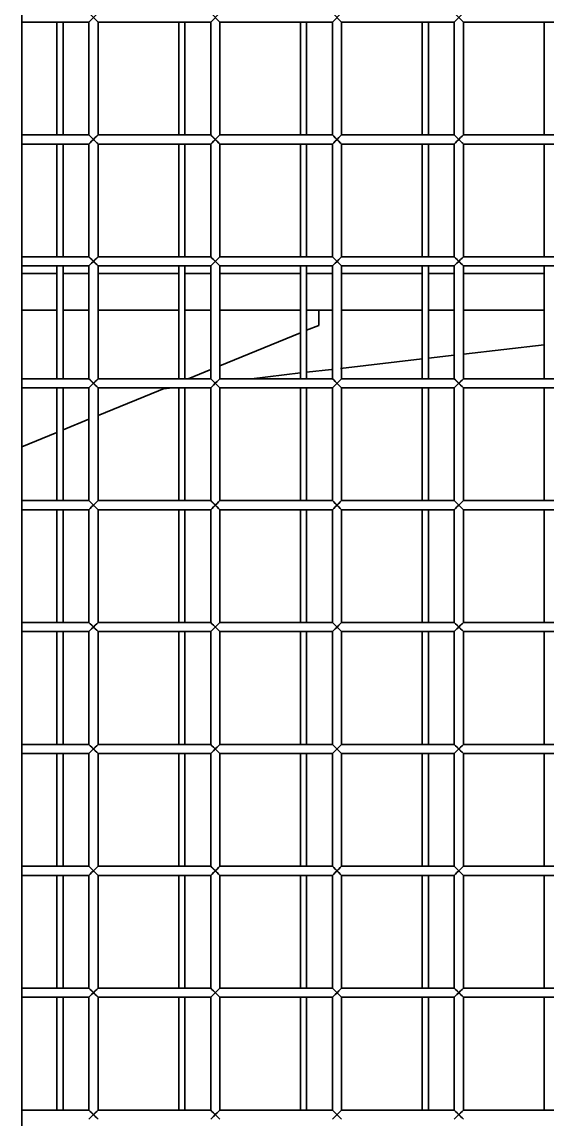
# Model space of a CAD drawing. Header units: millimetres. Extents: x 32496 to 166256, y 3504 to 23939.
# Drawn here: x 48177.1 to 48349.6, y 12427.1 to 12787.1 of the extents above; entities that cross this region are included whole.
import ezdxf

# ---------------------------------------------------------------- set-up
doc = ezdxf.new("R2010")
doc.units = ezdxf.units.MM
doc.layers.get('0').update_dxf_attribs({"lineweight": 35})

msp = doc.modelspace()

# ---------------------------------------------------------------- linework, layer by layer
at = {"linetype": 'Continuous'}
for p, q in [((48177.14, 13155.075), (48177.14, 12224.075)), ((48199.14, 12787.075), (48202.14, 12790.075)), ((48199.14, 12790.075), (48202.14, 12787.075)), ((48239.14, 12787.075), (48242.14, 12790.075)), ((48239.14, 12790.075), (48242.14, 12787.075)), ((48279.14, 12787.075), (48282.14, 12790.075)), ((48279.14, 12790.075), (48282.14, 12787.075)), ((48319.14, 12787.075), (48322.14, 12790.075)), ((48319.14, 12790.075), (48322.14, 12787.075)), ((48177.14, 12787.075), (48199.14, 12787.075)), ((48188.64, 12787.075), (48188.64, 12750.075)), ((48190.64, 12787.075), (48190.64, 12750.075)), ((48199.14, 12787.075), (48199.14, 12750.075)), ((48202.14, 12787.075), (48239.14, 12787.075)), ((48202.14, 12787.075), (48202.14, 12750.075)), ((48228.64, 12787.075), (48228.64, 12750.075)), ((48230.64, 12787.075), (48230.64, 12750.075)), ((48239.14, 12787.075), (48239.14, 12750.075)), ((48242.14, 12787.075), (48279.14, 12787.075)), ((48242.14, 12787.075), (48242.14, 12750.075)), ((48268.64, 12787.075), (48268.64, 12750.075)), ((48270.64, 12787.075), (48270.64, 12750.075)), ((48279.14, 12787.075), (48279.14, 12750.075)), ((48282.14, 12787.075), (48319.14, 12787.075)), ((48282.14, 12787.075), (48282.14, 12750.075)), ((48308.64, 12787.075), (48308.64, 12750.075)), ((48310.64, 12787.075), (48310.64, 12750.075)), ((48319.14, 12787.075), (48319.14, 12750.075)), ((48322.14, 12787.075), (48359.14, 12787.075)), ((48322.14, 12787.075), (48322.14, 12750.075)), ((48348.64, 12787.075), (48348.64, 12750.075)), ((48177.14, 12750.075), (48199.14, 12750.075)), ((48199.14, 12747.075), (48202.14, 12750.075)), ((48199.14, 12750.075), (48202.14, 12747.075)), ((48202.14, 12750.075), (48239.14, 12750.075)), ((48239.14, 12747.075), (48242.14, 12750.075)), ((48239.14, 12750.075), (48242.14, 12747.075)), ((48242.14, 12750.075), (48279.14, 12750.075)), ((48279.14, 12747.075), (48282.14, 12750.075)), ((48279.14, 12750.075), (48282.14, 12747.075)), ((48282.14, 12750.075), (48319.14, 12750.075)), ((48319.14, 12747.075), (48322.14, 12750.075)), ((48319.14, 12750.075), (48322.14, 12747.075)), ((48322.14, 12750.075), (48359.14, 12750.075)), ((48177.14, 12747.075), (48199.14, 12747.075)), ((48188.64, 12747.075), (48188.64, 12710.075)), ((48190.64, 12747.075), (48190.64, 12710.075)), ((48199.14, 12747.075), (48199.14, 12710.075)), ((48202.14, 12747.075), (48239.14, 12747.075)), ((48202.14, 12747.075), (48202.14, 12710.075)), ((48228.64, 12747.075), (48228.64, 12710.075)), ((48230.64, 12747.075), (48230.64, 12710.075)), ((48239.14, 12747.075), (48239.14, 12710.075)), ((48242.14, 12747.075), (48279.14, 12747.075)), ((48242.14, 12747.075), (48242.14, 12710.075)), ((48268.64, 12747.075), (48268.64, 12710.075)), ((48270.64, 12747.075), (48270.64, 12710.075)), ((48279.14, 12747.075), (48279.14, 12710.075)), ((48282.14, 12747.075), (48319.14, 12747.075)), ((48282.14, 12747.075), (48282.14, 12710.075)), ((48308.64, 12747.075), (48308.64, 12710.075)), ((48310.64, 12747.075), (48310.64, 12710.075)), ((48319.14, 12747.075), (48319.14, 12710.075)), ((48322.14, 12747.075), (48359.14, 12747.075)), ((48322.14, 12747.075), (48322.14, 12710.075)), ((48348.64, 12747.075), (48348.64, 12710.075)), ((48177.14, 12710.075), (48199.14, 12710.075)), ((48199.14, 12707.075), (48202.14, 12710.075)), ((48199.14, 12710.075), (48202.14, 12707.075)), ((48202.14, 12710.075), (48239.14, 12710.075)), ((48239.14, 12707.075), (48242.14, 12710.075)), ((48239.14, 12710.075), (48242.14, 12707.075)), ((48242.14, 12710.075), (48279.14, 12710.075)), ((48279.14, 12707.075), (48282.14, 12710.075)), ((48279.14, 12710.075), (48282.14, 12707.075)), ((48282.14, 12710.075), (48319.14, 12710.075)), ((48319.14, 12707.075), (48322.14, 12710.075)), ((48319.14, 12710.075), (48322.14, 12707.075)), ((48322.14, 12710.075), (48359.14, 12710.075)), ((48177.14, 12707.075), (48199.14, 12707.075)), ((48177.14, 12704.575), (48188.64, 12704.575)), ((48188.64, 12707.075), (48188.64, 12670.075)), ((48190.64, 12707.075), (48190.64, 12670.075)), ((48190.64, 12704.575), (48199.14, 12704.575)), ((48199.14, 12707.075), (48199.14, 12670.075)), ((48202.14, 12707.075), (48239.14, 12707.075)), ((48202.14, 12707.075), (48202.14, 12670.075)), ((48202.14, 12704.575), (48228.64, 12704.575)), ((48228.64, 12707.075), (48228.64, 12670.075)), ((48230.64, 12707.075), (48230.64, 12670.075)), ((48230.64, 12704.575), (48239.14, 12704.575)), ((48239.14, 12707.075), (48239.14, 12670.075)), ((48242.14, 12707.075), (48279.14, 12707.075)), ((48242.14, 12707.075), (48242.14, 12670.075)), ((48242.14, 12704.575), (48268.64, 12704.575)), ((48268.64, 12707.075), (48268.64, 12670.075)), ((48270.64, 12707.075), (48270.64, 12670.075)), ((48270.64, 12704.575), (48279.14, 12704.575)), ((48279.14, 12707.075), (48279.14, 12670.075)), ((48282.14, 12707.075), (48319.14, 12707.075)), ((48282.14, 12707.075), (48282.14, 12670.075)), ((48282.14, 12704.575), (48308.64, 12704.575)), ((48308.64, 12707.075), (48308.64, 12670.075)), ((48310.64, 12707.075), (48310.64, 12670.075)), ((48310.64, 12704.575), (48319.14, 12704.575)), ((48319.14, 12707.075), (48319.14, 12670.075)), ((48322.14, 12707.075), (48359.14, 12707.075)), ((48322.14, 12707.075), (48322.14, 12670.075)), ((48322.14, 12704.575), (48348.64, 12704.575)), ((48348.64, 12707.075), (48348.64, 12670.075)), ((48188.64, 12692.575), (48177.14, 12692.575)), ((48199.14, 12692.575), (48190.64, 12692.575)), ((48228.64, 12692.575), (48202.14, 12692.575)), ((48239.14, 12692.575), (48230.64, 12692.575)), ((48268.64, 12692.575), (48242.14, 12692.575)), ((48279.14, 12692.575), (48270.64, 12692.575)), ((48274.64, 12687.575), (48274.64, 12692.575)), ((48308.64, 12692.575), (48282.14, 12692.575)), ((48319.14, 12692.575), (48310.64, 12692.575)), ((48348.64, 12692.575), (48322.14, 12692.575)), ((48274.64, 12687.575), (48270.64, 12685.942)), ((48268.64, 12685.125), (48242.14, 12674.301)), ((48348.64, 12681.207), (48322.14, 12678.139)), ((48308.64, 12676.575), (48281.748, 12673.462)), ((48319.14, 12677.791), (48310.64, 12676.807)), ((48239.14, 12673.075), (48231.795, 12670.075)), ((48278.787, 12673.119), (48270.64, 12672.175)), ((48177.14, 12670.075), (48199.14, 12670.075)), ((48199.14, 12667.075), (48202.14, 12670.075)), ((48199.14, 12670.075), (48202.14, 12667.075)), ((48202.14, 12670.075), (48239.14, 12670.075)), ((48239.14, 12667.075), (48242.14, 12670.075)), ((48239.14, 12670.075), (48242.14, 12667.075)), ((48242.14, 12670.075), (48279.14, 12670.075)), ((48268.64, 12671.944), (48252.503, 12670.075)), ((48279.14, 12667.075), (48282.14, 12670.075)), ((48279.14, 12670.075), (48282.14, 12667.075)), ((48282.14, 12670.075), (48319.14, 12670.075)), ((48319.14, 12667.075), (48322.14, 12670.075)), ((48319.14, 12670.075), (48322.14, 12667.075)), ((48322.14, 12670.075), (48359.14, 12670.075)), ((48177.14, 12667.075), (48199.14, 12667.075)), ((48188.64, 12667.075), (48188.64, 12630.075)), ((48190.64, 12667.075), (48190.64, 12630.075)), ((48199.14, 12667.075), (48199.14, 12630.075)), ((48224.45, 12667.075), (48202.14, 12657.963)), ((48202.14, 12667.075), (48239.14, 12667.075)), ((48202.14, 12667.075), (48202.14, 12630.075)), ((48226.594, 12667.075), (48223.602, 12666.729)), ((48228.64, 12667.075), (48228.64, 12630.075)), ((48230.64, 12667.075), (48230.64, 12630.075)), ((48239.14, 12667.075), (48239.14, 12630.075)), ((48242.14, 12667.075), (48279.14, 12667.075)), ((48242.14, 12667.075), (48242.14, 12630.075)), ((48268.64, 12667.075), (48268.64, 12630.075)), ((48270.64, 12667.075), (48270.64, 12630.075)), ((48279.14, 12667.075), (48279.14, 12630.075)), ((48282.14, 12667.075), (48319.14, 12667.075)), ((48282.14, 12667.075), (48282.14, 12630.075)), ((48308.64, 12667.075), (48308.64, 12630.075)), ((48310.64, 12667.075), (48310.64, 12630.075)), ((48319.14, 12667.075), (48319.14, 12630.075)), ((48322.14, 12667.075), (48359.14, 12667.075)), ((48322.14, 12667.075), (48322.14, 12630.075)), ((48348.64, 12667.075), (48348.64, 12630.075)), ((48199.14, 12656.737), (48190.64, 12653.266)), ((48188.64, 12652.449), (48177.14, 12647.752)), ((48177.14, 12630.075), (48199.14, 12630.075)), ((48199.14, 12627.075), (48202.14, 12630.075)), ((48199.14, 12630.075), (48202.14, 12627.075)), ((48202.14, 12630.075), (48239.14, 12630.075)), ((48239.14, 12627.075), (48242.14, 12630.075)), ((48239.14, 12630.075), (48242.14, 12627.075)), ((48242.14, 12630.075), (48279.14, 12630.075)), ((48279.14, 12627.075), (48282.14, 12630.075)), ((48279.14, 12630.075), (48282.14, 12627.075)), ((48282.14, 12630.075), (48319.14, 12630.075)), ((48319.14, 12627.075), (48322.14, 12630.075)), ((48319.14, 12630.075), (48322.14, 12627.075)), ((48322.14, 12630.075), (48359.14, 12630.075)), ((48177.14, 12627.075), (48199.14, 12627.075)), ((48188.64, 12627.075), (48188.64, 12590.075)), ((48190.64, 12627.075), (48190.64, 12590.075)), ((48199.14, 12627.075), (48199.14, 12590.075)), ((48202.14, 12627.075), (48239.14, 12627.075)), ((48202.14, 12627.075), (48202.14, 12590.075)), ((48228.64, 12627.075), (48228.64, 12590.075)), ((48230.64, 12627.075), (48230.64, 12590.075)), ((48239.14, 12627.075), (48239.14, 12590.075)), ((48242.14, 12627.075), (48279.14, 12627.075)), ((48242.14, 12627.075), (48242.14, 12590.075)), ((48268.64, 12627.075), (48268.64, 12590.075)), ((48270.64, 12627.075), (48270.64, 12590.075)), ((48279.14, 12627.075), (48279.14, 12590.075)), ((48282.14, 12627.075), (48319.14, 12627.075)), ((48282.14, 12627.075), (48282.14, 12590.075)), ((48308.64, 12627.075), (48308.64, 12590.075)), ((48310.64, 12627.075), (48310.64, 12590.075)), ((48319.14, 12627.075), (48319.14, 12590.075)), ((48322.14, 12627.075), (48359.14, 12627.075)), ((48322.14, 12627.075), (48322.14, 12590.075)), ((48348.64, 12627.075), (48348.64, 12590.075)), ((48177.14, 12590.075), (48199.14, 12590.075)), ((48199.14, 12587.075), (48202.14, 12590.075)), ((48199.14, 12590.075), (48202.14, 12587.075)), ((48202.14, 12590.075), (48239.14, 12590.075)), ((48239.14, 12587.075), (48242.14, 12590.075)), ((48239.14, 12590.075), (48242.14, 12587.075)), ((48242.14, 12590.075), (48279.14, 12590.075)), ((48279.14, 12587.075), (48282.14, 12590.075)), ((48279.14, 12590.075), (48282.14, 12587.075)), ((48282.14, 12590.075), (48319.14, 12590.075)), ((48319.14, 12587.075), (48322.14, 12590.075)), ((48319.14, 12590.075), (48322.14, 12587.075)), ((48322.14, 12590.075), (48359.14, 12590.075)), ((48177.14, 12587.075), (48199.14, 12587.075)), ((48188.64, 12587.075), (48188.64, 12550.075)), ((48190.64, 12587.075), (48190.64, 12550.075)), ((48199.14, 12587.075), (48199.14, 12550.075)), ((48202.14, 12587.075), (48239.14, 12587.075)), ((48202.14, 12587.075), (48202.14, 12550.075)), ((48228.64, 12587.075), (48228.64, 12550.075)), ((48230.64, 12587.075), (48230.64, 12550.075)), ((48239.14, 12587.075), (48239.14, 12550.075)), ((48242.14, 12587.075), (48279.14, 12587.075)), ((48242.14, 12587.075), (48242.14, 12550.075)), ((48268.64, 12587.075), (48268.64, 12550.075)), ((48270.64, 12587.075), (48270.64, 12550.075)), ((48279.14, 12587.075), (48279.14, 12550.075)), ((48282.14, 12587.075), (48319.14, 12587.075)), ((48282.14, 12587.075), (48282.14, 12550.075)), ((48308.64, 12587.075), (48308.64, 12550.075)), ((48310.64, 12587.075), (48310.64, 12550.075)), ((48319.14, 12587.075), (48319.14, 12550.075)), ((48322.14, 12587.075), (48359.14, 12587.075)), ((48322.14, 12587.075), (48322.14, 12550.075)), ((48348.64, 12587.075), (48348.64, 12550.075)), ((48177.14, 12550.075), (48199.14, 12550.075)), ((48199.14, 12547.075), (48202.14, 12550.075)), ((48199.14, 12550.075), (48202.14, 12547.075)), ((48202.14, 12550.075), (48239.14, 12550.075)), ((48239.14, 12547.075), (48242.14, 12550.075)), ((48239.14, 12550.075), (48242.14, 12547.075)), ((48242.14, 12550.075), (48279.14, 12550.075)), ((48279.14, 12547.075), (48282.14, 12550.075)), ((48279.14, 12550.075), (48282.14, 12547.075)), ((48282.14, 12550.075), (48319.14, 12550.075)), ((48319.14, 12547.075), (48322.14, 12550.075)), ((48319.14, 12550.075), (48322.14, 12547.075)), ((48322.14, 12550.075), (48359.14, 12550.075)), ((48177.14, 12547.075), (48199.14, 12547.075)), ((48188.64, 12547.075), (48188.64, 12510.075)), ((48190.64, 12547.075), (48190.64, 12510.075)), ((48199.14, 12547.075), (48199.14, 12510.075)), ((48202.14, 12547.075), (48239.14, 12547.075)), ((48202.14, 12547.075), (48202.14, 12510.075)), ((48228.64, 12547.075), (48228.64, 12510.075)), ((48230.64, 12547.075), (48230.64, 12510.075)), ((48239.14, 12547.075), (48239.14, 12510.075)), ((48242.14, 12547.075), (48279.14, 12547.075)), ((48242.14, 12547.075), (48242.14, 12510.075)), ((48268.64, 12547.075), (48268.64, 12510.075)), ((48270.64, 12547.075), (48270.64, 12510.075)), ((48279.14, 12547.075), (48279.14, 12510.075)), ((48282.14, 12547.075), (48319.14, 12547.075)), ((48282.14, 12547.075), (48282.14, 12510.075)), ((48308.64, 12547.075), (48308.64, 12510.075)), ((48310.64, 12547.075), (48310.64, 12510.075)), ((48319.14, 12547.075), (48319.14, 12510.075)), ((48322.14, 12547.075), (48359.14, 12547.075)), ((48322.14, 12547.075), (48322.14, 12510.075)), ((48348.64, 12547.075), (48348.64, 12510.075)), ((48177.14, 12510.075), (48199.14, 12510.075)), ((48199.14, 12507.075), (48202.14, 12510.075)), ((48199.14, 12510.075), (48202.14, 12507.075)), ((48202.14, 12510.075), (48239.14, 12510.075)), ((48239.14, 12507.075), (48242.14, 12510.075)), ((48239.14, 12510.075), (48242.14, 12507.075)), ((48242.14, 12510.075), (48279.14, 12510.075)), ((48279.14, 12507.075), (48282.14, 12510.075)), ((48279.14, 12510.075), (48282.14, 12507.075)), ((48282.14, 12510.075), (48319.14, 12510.075)), ((48319.14, 12507.075), (48322.14, 12510.075)), ((48319.14, 12510.075), (48322.14, 12507.075)), ((48322.14, 12510.075), (48359.14, 12510.075)), ((48177.14, 12507.075), (48199.14, 12507.075)), ((48188.64, 12507.075), (48188.64, 12470.075)), ((48190.64, 12507.075), (48190.64, 12470.075)), ((48199.14, 12507.075), (48199.14, 12470.075)), ((48202.14, 12507.075), (48239.14, 12507.075)), ((48202.14, 12507.075), (48202.14, 12470.075)), ((48228.64, 12507.075), (48228.64, 12470.075)), ((48230.64, 12507.075), (48230.64, 12470.075)), ((48239.14, 12507.075), (48239.14, 12470.075)), ((48242.14, 12507.075), (48279.14, 12507.075)), ((48242.14, 12507.075), (48242.14, 12470.075)), ((48268.64, 12507.075), (48268.64, 12470.075)), ((48270.64, 12507.075), (48270.64, 12470.075)), ((48279.14, 12507.075), (48279.14, 12470.075)), ((48282.14, 12507.075), (48319.14, 12507.075)), ((48282.14, 12507.075), (48282.14, 12470.075)), ((48308.64, 12507.075), (48308.64, 12470.075)), ((48310.64, 12507.075), (48310.64, 12470.075)), ((48319.14, 12507.075), (48319.14, 12470.075)), ((48322.14, 12507.075), (48359.14, 12507.075)), ((48322.14, 12507.075), (48322.14, 12470.075)), ((48348.64, 12507.075), (48348.64, 12470.075)), ((48177.14, 12470.075), (48199.14, 12470.075)), ((48177.14, 12467.075), (48199.14, 12467.075)), ((48188.64, 12467.075), (48188.64, 12430.075)), ((48190.64, 12467.075), (48190.64, 12430.075)), ((48199.14, 12467.075), (48202.14, 12470.075)), ((48199.14, 12470.075), (48202.14, 12467.075)), ((48199.14, 12467.075), (48199.14, 12430.075)), ((48202.14, 12470.075), (48239.14, 12470.075)), ((48202.14, 12467.075), (48239.14, 12467.075)), ((48202.14, 12467.075), (48202.14, 12430.075)), ((48228.64, 12467.075), (48228.64, 12430.075)), ((48230.64, 12467.075), (48230.64, 12430.075)), ((48239.14, 12467.075), (48242.14, 12470.075)), ((48239.14, 12470.075), (48242.14, 12467.075)), ((48239.14, 12467.075), (48239.14, 12430.075)), ((48242.14, 12470.075), (48279.14, 12470.075)), ((48242.14, 12467.075), (48279.14, 12467.075)), ((48242.14, 12467.075), (48242.14, 12430.075)), ((48268.64, 12467.075), (48268.64, 12430.075)), ((48270.64, 12467.075), (48270.64, 12430.075)), ((48279.14, 12467.075), (48282.14, 12470.075)), ((48279.14, 12470.075), (48282.14, 12467.075)), ((48279.14, 12467.075), (48279.14, 12430.075)), ((48282.14, 12470.075), (48319.14, 12470.075)), ((48282.14, 12467.075), (48319.14, 12467.075)), ((48282.14, 12467.075), (48282.14, 12430.075)), ((48308.64, 12467.075), (48308.64, 12430.075)), ((48310.64, 12467.075), (48310.64, 12430.075)), ((48319.14, 12467.075), (48322.14, 12470.075)), ((48319.14, 12470.075), (48322.14, 12467.075)), ((48319.14, 12467.075), (48319.14, 12430.075)), ((48322.14, 12470.075), (48359.14, 12470.075)), ((48322.14, 12467.075), (48359.14, 12467.075)), ((48322.14, 12467.075), (48322.14, 12430.075)), ((48348.64, 12467.075), (48348.64, 12430.075)), ((48177.14, 12430.075), (48199.14, 12430.075)), ((48199.14, 12427.075), (48202.14, 12430.075)), ((48199.14, 12430.075), (48202.14, 12427.075)), ((48202.14, 12430.075), (48239.14, 12430.075)), ((48239.14, 12427.075), (48242.14, 12430.075)), ((48239.14, 12430.075), (48242.14, 12427.075)), ((48242.14, 12430.075), (48279.14, 12430.075)), ((48279.14, 12427.075), (48282.14, 12430.075)), ((48279.14, 12430.075), (48282.14, 12427.075)), ((48282.14, 12430.075), (48319.14, 12430.075)), ((48319.14, 12427.075), (48322.14, 12430.075)), ((48319.14, 12430.075), (48322.14, 12427.075)), ((48322.14, 12430.075), (48359.14, 12430.075))]:
    msp.add_line(p, q, dxfattribs=at)
for points in [[(48199.14, 12750.075), (48199.57, 12749.645), (48200.06, 12749.155), (48201.229, 12747.986)], [(48200.64, 12748.575), (48200.049, 12747.985), (48199.579, 12747.515), (48199.254, 12747.19)], [(48200.64, 12748.575), (48201.227, 12749.162), (48201.702, 12749.638), (48202.025, 12749.961)], [(48202.024, 12747.192), (48201.701, 12747.514), (48201.229, 12747.986)], [(48239.14, 12750.075), (48239.57, 12749.645), (48240.06, 12749.155), (48241.229, 12747.986)], [(48240.64, 12748.575), (48240.049, 12747.985), (48239.579, 12747.515), (48239.254, 12747.19)], [(48240.64, 12748.575), (48241.227, 12749.162), (48241.702, 12749.638), (48242.025, 12749.961)], [(48242.024, 12747.192), (48241.701, 12747.514), (48241.229, 12747.986)], [(48279.14, 12750.075), (48279.57, 12749.645), (48280.06, 12749.155), (48281.229, 12747.986)], [(48280.64, 12748.575), (48280.049, 12747.985), (48279.579, 12747.515), (48279.254, 12747.19)], [(48280.64, 12748.575), (48281.227, 12749.162), (48281.702, 12749.638), (48282.025, 12749.961)], [(48282.024, 12747.192), (48281.701, 12747.514), (48281.229, 12747.986)], [(48319.14, 12750.075), (48319.57, 12749.645), (48320.06, 12749.155), (48321.229, 12747.986)], [(48320.64, 12748.575), (48320.049, 12747.985), (48319.579, 12747.515), (48319.254, 12747.19)], [(48320.64, 12748.575), (48321.227, 12749.162), (48321.702, 12749.638), (48322.025, 12749.961)], [(48322.024, 12747.192), (48321.701, 12747.514), (48321.229, 12747.986)], [(48199.14, 12710.075), (48199.57, 12709.645), (48200.06, 12709.155), (48201.229, 12707.986)], [(48200.64, 12708.575), (48200.049, 12707.985), (48199.579, 12707.515), (48199.254, 12707.19)], [(48200.64, 12708.575), (48201.227, 12709.162), (48201.702, 12709.638), (48202.025, 12709.961)], [(48239.14, 12710.075), (48239.57, 12709.645), (48240.06, 12709.155), (48241.229, 12707.986)], [(48240.64, 12708.575), (48240.049, 12707.985), (48239.579, 12707.515), (48239.254, 12707.19)], [(48240.64, 12708.575), (48241.227, 12709.162), (48241.702, 12709.638), (48242.025, 12709.961)], [(48279.14, 12710.075), (48279.57, 12709.645), (48280.06, 12709.155), (48281.229, 12707.986)], [(48280.64, 12708.575), (48280.049, 12707.985), (48279.579, 12707.515), (48279.254, 12707.19)], [(48280.64, 12708.575), (48281.227, 12709.162), (48281.702, 12709.638), (48282.025, 12709.961)], [(48319.14, 12710.075), (48319.57, 12709.645), (48320.06, 12709.155), (48321.229, 12707.986)], [(48320.64, 12708.575), (48320.049, 12707.985), (48319.579, 12707.515), (48319.254, 12707.19)], [(48320.64, 12708.575), (48321.227, 12709.162), (48321.702, 12709.638), (48322.025, 12709.961)], [(48202.024, 12707.192), (48201.701, 12707.514), (48201.229, 12707.986)], [(48242.024, 12707.192), (48241.701, 12707.514), (48241.229, 12707.986)], [(48282.024, 12707.192), (48281.701, 12707.514), (48281.229, 12707.986)], [(48322.024, 12707.192), (48321.701, 12707.514), (48321.229, 12707.986)], [(48199.14, 12670.075), (48199.57, 12669.645), (48200.06, 12669.155), (48201.229, 12667.986)], [(48200.64, 12668.575), (48200.049, 12667.985), (48199.579, 12667.515), (48199.254, 12667.19)], [(48200.64, 12668.575), (48201.227, 12669.162), (48201.702, 12669.638), (48202.025, 12669.961)], [(48239.14, 12670.075), (48239.57, 12669.645), (48240.06, 12669.155), (48241.229, 12667.986)], [(48240.64, 12668.575), (48240.049, 12667.985), (48239.579, 12667.515), (48239.254, 12667.19)], [(48240.64, 12668.575), (48241.227, 12669.162), (48241.702, 12669.638), (48242.025, 12669.961)], [(48279.14, 12670.075), (48279.57, 12669.645), (48280.06, 12669.155), (48281.229, 12667.986)], [(48280.64, 12668.575), (48280.049, 12667.985), (48279.579, 12667.515), (48279.254, 12667.19)], [(48280.64, 12668.575), (48281.227, 12669.162), (48281.702, 12669.638), (48282.025, 12669.961)], [(48319.14, 12670.075), (48319.57, 12669.645), (48320.06, 12669.155), (48321.229, 12667.986)], [(48320.64, 12668.575), (48320.049, 12667.985), (48319.579, 12667.515), (48319.254, 12667.19)], [(48320.64, 12668.575), (48321.227, 12669.162), (48321.702, 12669.638), (48322.025, 12669.961)], [(48202.024, 12667.192), (48201.701, 12667.514), (48201.229, 12667.986)], [(48242.024, 12667.192), (48241.701, 12667.514), (48241.229, 12667.986)], [(48282.024, 12667.192), (48281.701, 12667.514), (48281.229, 12667.986)], [(48322.024, 12667.192), (48321.701, 12667.514), (48321.229, 12667.986)], [(48199.14, 12630.075), (48199.57, 12629.645), (48200.06, 12629.155), (48201.229, 12627.986)], [(48200.64, 12628.575), (48201.227, 12629.162), (48201.702, 12629.638), (48202.025, 12629.961)], [(48239.14, 12630.075), (48239.57, 12629.645), (48240.06, 12629.155), (48241.229, 12627.986)], [(48240.64, 12628.575), (48241.227, 12629.162), (48241.702, 12629.638), (48242.025, 12629.961)], [(48279.14, 12630.075), (48279.57, 12629.645), (48280.06, 12629.155), (48281.229, 12627.986)], [(48280.64, 12628.575), (48281.227, 12629.162), (48281.702, 12629.638), (48282.025, 12629.961)], [(48319.14, 12630.075), (48319.57, 12629.645), (48320.06, 12629.155), (48321.229, 12627.986)], [(48320.64, 12628.575), (48321.227, 12629.162), (48321.702, 12629.638), (48322.025, 12629.961)], [(48200.64, 12628.575), (48200.049, 12627.985), (48199.579, 12627.515), (48199.254, 12627.19)], [(48202.024, 12627.192), (48201.701, 12627.514), (48201.229, 12627.986)], [(48240.64, 12628.575), (48240.049, 12627.985), (48239.579, 12627.515), (48239.254, 12627.19)], [(48242.024, 12627.192), (48241.701, 12627.514), (48241.229, 12627.986)], [(48280.64, 12628.575), (48280.049, 12627.985), (48279.579, 12627.515), (48279.254, 12627.19)], [(48282.024, 12627.192), (48281.701, 12627.514), (48281.229, 12627.986)], [(48320.64, 12628.575), (48320.049, 12627.985), (48319.579, 12627.515), (48319.254, 12627.19)], [(48322.024, 12627.192), (48321.701, 12627.514), (48321.229, 12627.986)], [(48199.14, 12590.075), (48199.57, 12589.645), (48200.06, 12589.155), (48201.229, 12587.986)], [(48200.64, 12588.575), (48201.227, 12589.162), (48201.702, 12589.638), (48202.025, 12589.961)], [(48239.14, 12590.075), (48239.57, 12589.645), (48240.06, 12589.155), (48241.229, 12587.986)], [(48240.64, 12588.575), (48241.227, 12589.162), (48241.702, 12589.638), (48242.025, 12589.961)], [(48279.14, 12590.075), (48279.57, 12589.645), (48280.06, 12589.155), (48281.229, 12587.986)], [(48280.64, 12588.575), (48281.227, 12589.162), (48281.702, 12589.638), (48282.025, 12589.961)], [(48319.14, 12590.075), (48319.57, 12589.645), (48320.06, 12589.155), (48321.229, 12587.986)], [(48320.64, 12588.575), (48321.227, 12589.162), (48321.702, 12589.638), (48322.025, 12589.961)], [(48200.64, 12588.575), (48200.049, 12587.985), (48199.579, 12587.515), (48199.254, 12587.19)], [(48202.024, 12587.192), (48201.701, 12587.514), (48201.229, 12587.986)], [(48240.64, 12588.575), (48240.049, 12587.985), (48239.579, 12587.515), (48239.254, 12587.19)], [(48242.024, 12587.192), (48241.701, 12587.514), (48241.229, 12587.986)], [(48280.64, 12588.575), (48280.049, 12587.985), (48279.579, 12587.515), (48279.254, 12587.19)], [(48282.024, 12587.192), (48281.701, 12587.514), (48281.229, 12587.986)], [(48320.64, 12588.575), (48320.049, 12587.985), (48319.579, 12587.515), (48319.254, 12587.19)], [(48322.024, 12587.192), (48321.701, 12587.514), (48321.229, 12587.986)], [(48199.14, 12550.075), (48199.57, 12549.645), (48200.06, 12549.155), (48201.229, 12547.986)], [(48200.64, 12548.575), (48201.227, 12549.162), (48201.702, 12549.638), (48202.025, 12549.961)], [(48239.14, 12550.075), (48239.57, 12549.645), (48240.06, 12549.155), (48241.229, 12547.986)], [(48240.64, 12548.575), (48241.227, 12549.162), (48241.702, 12549.638), (48242.025, 12549.961)], [(48279.14, 12550.075), (48279.57, 12549.645), (48280.06, 12549.155), (48281.229, 12547.986)], [(48280.64, 12548.575), (48281.227, 12549.162), (48281.702, 12549.638), (48282.025, 12549.961)], [(48319.14, 12550.075), (48319.57, 12549.645), (48320.06, 12549.155), (48321.229, 12547.986)], [(48320.64, 12548.575), (48321.227, 12549.162), (48321.702, 12549.638), (48322.025, 12549.961)], [(48200.64, 12548.575), (48200.049, 12547.985), (48199.579, 12547.515), (48199.254, 12547.19)], [(48202.024, 12547.192), (48201.701, 12547.514), (48201.229, 12547.986)], [(48240.64, 12548.575), (48240.049, 12547.985), (48239.579, 12547.515), (48239.254, 12547.19)], [(48242.024, 12547.192), (48241.701, 12547.514), (48241.229, 12547.986)], [(48280.64, 12548.575), (48280.049, 12547.985), (48279.579, 12547.515), (48279.254, 12547.19)], [(48282.024, 12547.192), (48281.701, 12547.514), (48281.229, 12547.986)], [(48320.64, 12548.575), (48320.049, 12547.985), (48319.579, 12547.515), (48319.254, 12547.19)], [(48322.024, 12547.192), (48321.701, 12547.514), (48321.229, 12547.986)], [(48199.14, 12510.075), (48199.57, 12509.645), (48200.06, 12509.155), (48201.229, 12507.986)], [(48239.14, 12510.075), (48239.57, 12509.645), (48240.06, 12509.155), (48241.229, 12507.986)], [(48279.14, 12510.075), (48279.57, 12509.645), (48280.06, 12509.155), (48281.229, 12507.986)], [(48319.14, 12510.075), (48319.57, 12509.645), (48320.06, 12509.155), (48321.229, 12507.986)], [(48200.64, 12508.575), (48200.049, 12507.985), (48199.579, 12507.515), (48199.254, 12507.19)], [(48200.64, 12508.575), (48201.227, 12509.162), (48201.702, 12509.638), (48202.025, 12509.961)], [(48202.024, 12507.192), (48201.701, 12507.514), (48201.229, 12507.986)], [(48240.64, 12508.575), (48240.049, 12507.985), (48239.579, 12507.515), (48239.254, 12507.19)], [(48240.64, 12508.575), (48241.227, 12509.162), (48241.702, 12509.638), (48242.025, 12509.961)], [(48242.024, 12507.192), (48241.701, 12507.514), (48241.229, 12507.986)], [(48280.64, 12508.575), (48280.049, 12507.985), (48279.579, 12507.515), (48279.254, 12507.19)], [(48280.64, 12508.575), (48281.227, 12509.162), (48281.702, 12509.638), (48282.025, 12509.961)], [(48282.024, 12507.192), (48281.701, 12507.514), (48281.229, 12507.986)], [(48320.64, 12508.575), (48320.049, 12507.985), (48319.579, 12507.515), (48319.254, 12507.19)], [(48320.64, 12508.575), (48321.227, 12509.162), (48321.702, 12509.638), (48322.025, 12509.961)], [(48322.024, 12507.192), (48321.701, 12507.514), (48321.229, 12507.986)], [(48199.14, 12470.075), (48199.57, 12469.645), (48200.06, 12469.155), (48201.229, 12467.986)], [(48200.64, 12468.575), (48200.049, 12467.985), (48199.579, 12467.515), (48199.254, 12467.19)], [(48200.64, 12468.575), (48201.227, 12469.162), (48201.702, 12469.638), (48202.025, 12469.961)], [(48202.024, 12467.192), (48201.701, 12467.514), (48201.229, 12467.986)], [(48239.14, 12470.075), (48239.57, 12469.645), (48240.06, 12469.155), (48241.229, 12467.986)], [(48240.64, 12468.575), (48240.049, 12467.985), (48239.579, 12467.515), (48239.254, 12467.19)], [(48240.64, 12468.575), (48241.227, 12469.162), (48241.702, 12469.638), (48242.025, 12469.961)], [(48242.024, 12467.192), (48241.701, 12467.514), (48241.229, 12467.986)], [(48279.14, 12470.075), (48279.57, 12469.645), (48280.06, 12469.155), (48281.229, 12467.986)], [(48280.64, 12468.575), (48280.049, 12467.985), (48279.579, 12467.515), (48279.254, 12467.19)], [(48280.64, 12468.575), (48281.227, 12469.162), (48281.702, 12469.638), (48282.025, 12469.961)], [(48282.024, 12467.192), (48281.701, 12467.514), (48281.229, 12467.986)], [(48319.14, 12470.075), (48319.57, 12469.645), (48320.06, 12469.155), (48321.229, 12467.986)], [(48320.64, 12468.575), (48320.049, 12467.985), (48319.579, 12467.515), (48319.254, 12467.19)], [(48320.64, 12468.575), (48321.227, 12469.162), (48321.702, 12469.638), (48322.025, 12469.961)], [(48322.024, 12467.192), (48321.701, 12467.514), (48321.229, 12467.986)], [(48199.14, 12430.075), (48199.57, 12429.645), (48200.06, 12429.155), (48201.229, 12427.986)], [(48200.64, 12428.575), (48200.049, 12427.985), (48199.579, 12427.515), (48199.254, 12427.19)], [(48200.64, 12428.575), (48201.227, 12429.162), (48201.702, 12429.638), (48202.025, 12429.961)], [(48202.024, 12427.192), (48201.701, 12427.514), (48201.229, 12427.986)], [(48239.14, 12430.075), (48239.57, 12429.645), (48240.06, 12429.155), (48241.229, 12427.986)], [(48240.64, 12428.575), (48240.049, 12427.985), (48239.579, 12427.515), (48239.254, 12427.19)], [(48240.64, 12428.575), (48241.227, 12429.162), (48241.702, 12429.638), (48242.025, 12429.961)], [(48242.024, 12427.192), (48241.701, 12427.514), (48241.229, 12427.986)], [(48279.14, 12430.075), (48279.57, 12429.645), (48280.06, 12429.155), (48281.229, 12427.986)], [(48280.64, 12428.575), (48280.049, 12427.985), (48279.579, 12427.515), (48279.254, 12427.19)], [(48280.64, 12428.575), (48281.227, 12429.162), (48281.702, 12429.638), (48282.025, 12429.961)], [(48282.024, 12427.192), (48281.701, 12427.514), (48281.229, 12427.986)], [(48319.14, 12430.075), (48319.57, 12429.645), (48320.06, 12429.155), (48321.229, 12427.986)], [(48320.64, 12428.575), (48320.049, 12427.985), (48319.579, 12427.515), (48319.254, 12427.19)], [(48320.64, 12428.575), (48321.227, 12429.162), (48321.702, 12429.638), (48322.025, 12429.961)], [(48322.024, 12427.192), (48321.701, 12427.514), (48321.229, 12427.986)]]:
    msp.add_lwpolyline(points, dxfattribs=at)

doc.saveas('drawing.dxf')
